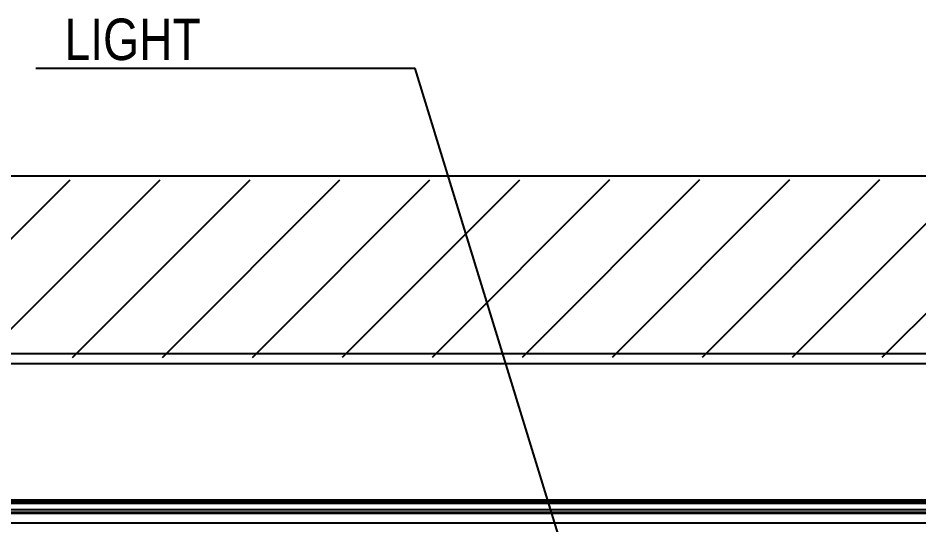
# Model space of a CAD drawing. Header units: inches. Extents: x -279 to 561, y -345 to 342.
# Drawn here: x -232.336 to -230.813, y 59.838 to 60.695 of the extents above; entities that cross this region are included whole.
import ezdxf
from ezdxf import colors
from ezdxf.entities.mleader import LeaderData, LeaderLine
from ezdxf.math import Vec2, Vec3

# ---------------------------------------------------------------- set-up
doc = ezdxf.new("R2010")
doc.units = ezdxf.units.IN
doc.header["$LTSCALE"] = 0.5
doc.header["$MEASUREMENT"] = 0
for name, color, linetype in [('LIGHT', 2, 'Continuous'), ('TEXT', 3, 'Continuous'), ('WATER', 50, 'Continuous')]:
    doc.layers.add(name, color=color, linetype=linetype)
doc.styles.get("Standard").update_dxf_attribs({"font": 'arial.ttf'})

msp = doc.modelspace()

# ---------------------------------------------------------------- hatches: boundary and pattern name
at = {"linetype": 'Continuous', "lineweight": -3}
h = msp.add_hatch(dxfattribs=at)
h.set_pattern_fill('ANSI31', scale=0.86)
h.set_pattern_definition([(45, (-310.09401, 221.56352), (-0.07601398, 0.07601398), [])])
h.paths.add_polyline_path([(-215.5509, 60.4295), (-235.5309, 60.42), (-235.5309, 60.12), (-215.888, 60.1295), (-215.869, 60.1295), (-215.5509, 60.1295)])

# ---------------------------------------------------------------- linework, layer by layer
for p, q in [((-215.5509, 60.4281), (-235.5309, 60.4281)), ((-235.5309, 60.1281), (-215.5509, 60.1281)), ((-235.1811, 59.8603), (-229.6823, 59.8603))]:
    msp.add_line(p, q)
at = {"color": 7}
msp.add_line((-215.8263, 60.1105), (-235.2556, 60.1105), dxfattribs=at)
at = {"layer": 'LIGHT', "color": 7, "lineweight": 70}
for p, q in [((-235.2564, 59.8781), (-229.6085, 59.8781)), ((-235.2556, 59.8781), (-229.683, 59.8781))]:
    msp.add_line(p, q, dxfattribs=at)
at = {"layer": 'WATER', "color": 7}
for p, q in [((-235.1862, 59.8585), (-229.6788, 59.8585)), ((-221.5586, 59.8639), (-235.1706, 59.8639)), ((-216.2034, 59.8417), (-235.202, 59.8417))]:
    msp.add_line(p, q, dxfattribs=at)

# ---------------------------------------------------------------- leaders
at = {"layer": 'TEXT', "color": 7, "lineweight": 15, "ltscale": 8e-05}
ml = msp.add_multileader_mtext('Standard', dxfattribs=at)
ml.set_content('{\\W0.8;LIGHT}', color=7)
ml.set_leader_properties()
ml.build(insert=Vec2(0, 0))
ml.multileader.update_dxf_attribs({"text_right_attachment_type": 6, "dogleg_length": 0.2, "arrow_head_size": 0.05})
ctx = ml.context
ctx.base_point, ctx.char_height, ctx.arrow_head_size, ctx.landing_gap_size, ctx.plane_origin = Vec3(-232.3437, 60.6585), 0.07, 0.05, 0.09, Vec3(-232.6736, 59.5577)
ctx.right_attachment, ctx.text_align_type = 6, 1
notes = []
notes.append((ctx, [(0, (1, 1, 0), (-231.6648, 60.6101), (-1, 0), 0.2758, [(0, [(-231.1789, 59.0278)], 0, [])])]))
ctx.mtext.insert, ctx.mtext.alignment, ctx.mtext.flow_direction = Vec3(-232.1422, 60.6941), 2, 5
for ctx, leaders in notes:
    for number, flags, end, landing, length, lines in leaders:
        leader = LeaderData()
        leader.index, (leader.has_last_leader_line, leader.has_dogleg_vector, leader.attachment_direction) = number, flags
        leader.last_leader_point, leader.dogleg_vector, leader.dogleg_length = Vec3(end), Vec3(landing), length
        for number, points, colour, breaks in lines:
            line = LeaderLine()
            line.index, line.vertices, line.color, line.breaks = number, Vec3.list(points), colors.encode_raw_color(colour), breaks
            leader.lines.append(line)
        ctx.leaders.append(leader)

doc.saveas('drawing.dxf')
